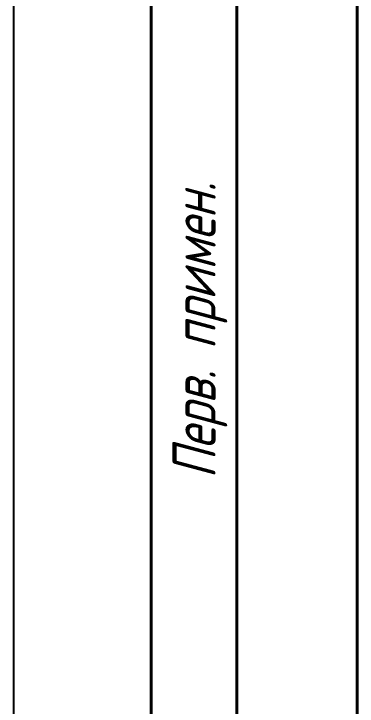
# Model space of a CAD drawing. Extents: x 1996 to 2593, y 74 to 494.
# Drawn here: x 1995.54 to 2015.54, y 311.82 to 352.19 of the extents above; entities that cross this region are included whole.
import ezdxf

# ---------------------------------------------------------------- set-up
doc = ezdxf.new("R2010")
doc.units = 0
doc.header["$MEASUREMENT"] = 0
doc.layers.add('KONTUR', color=7, linetype='CONTINUOUS')
doc.layers.add('Основная', color=7, linetype='CONTINUOUS', lineweight=40)
doc.layers.add('текст', color=7, linetype='CONTINUOUS', lineweight=30)
doc.styles.add('стиль1', font='romans.shx', dxfattribs={"width": 0.75, "oblique": 15, "height": 3.5})

msp = doc.modelspace()

# ---------------------------------------------------------------- linework, layer by layer
at = {"layer": 'KONTUR'}
msp.add_line((1995.537721875632, 73.56981591417843), (1995.537721875632, 493.5698159141784), dxfattribs=at)
at = {"layer": 'Основная'}
for p, q in [((2015.537721875632, 118.5698159141784), (2015.537721875632, 488.5698159141784)), ((2003.537721875632, 365.5698159141784), (2003.537721875632, 245.5698159141784)), ((2008.537721875632, 245.5698159141784), (2008.537721875632, 365.5698159141784))]:
    msp.add_line(p, q, dxfattribs=at)

# ---------------------------------------------------------------- texts
at = {"layer": 'текст', "style": 'стиль1', "oblique": 15, "width": 0.75}
msp.add_text('Перв. примен.', height=2.5, rotation=90, dxfattribs=at).set_placement((2007.290633195304, 325.0823208942747))

doc.saveas('drawing.dxf')
